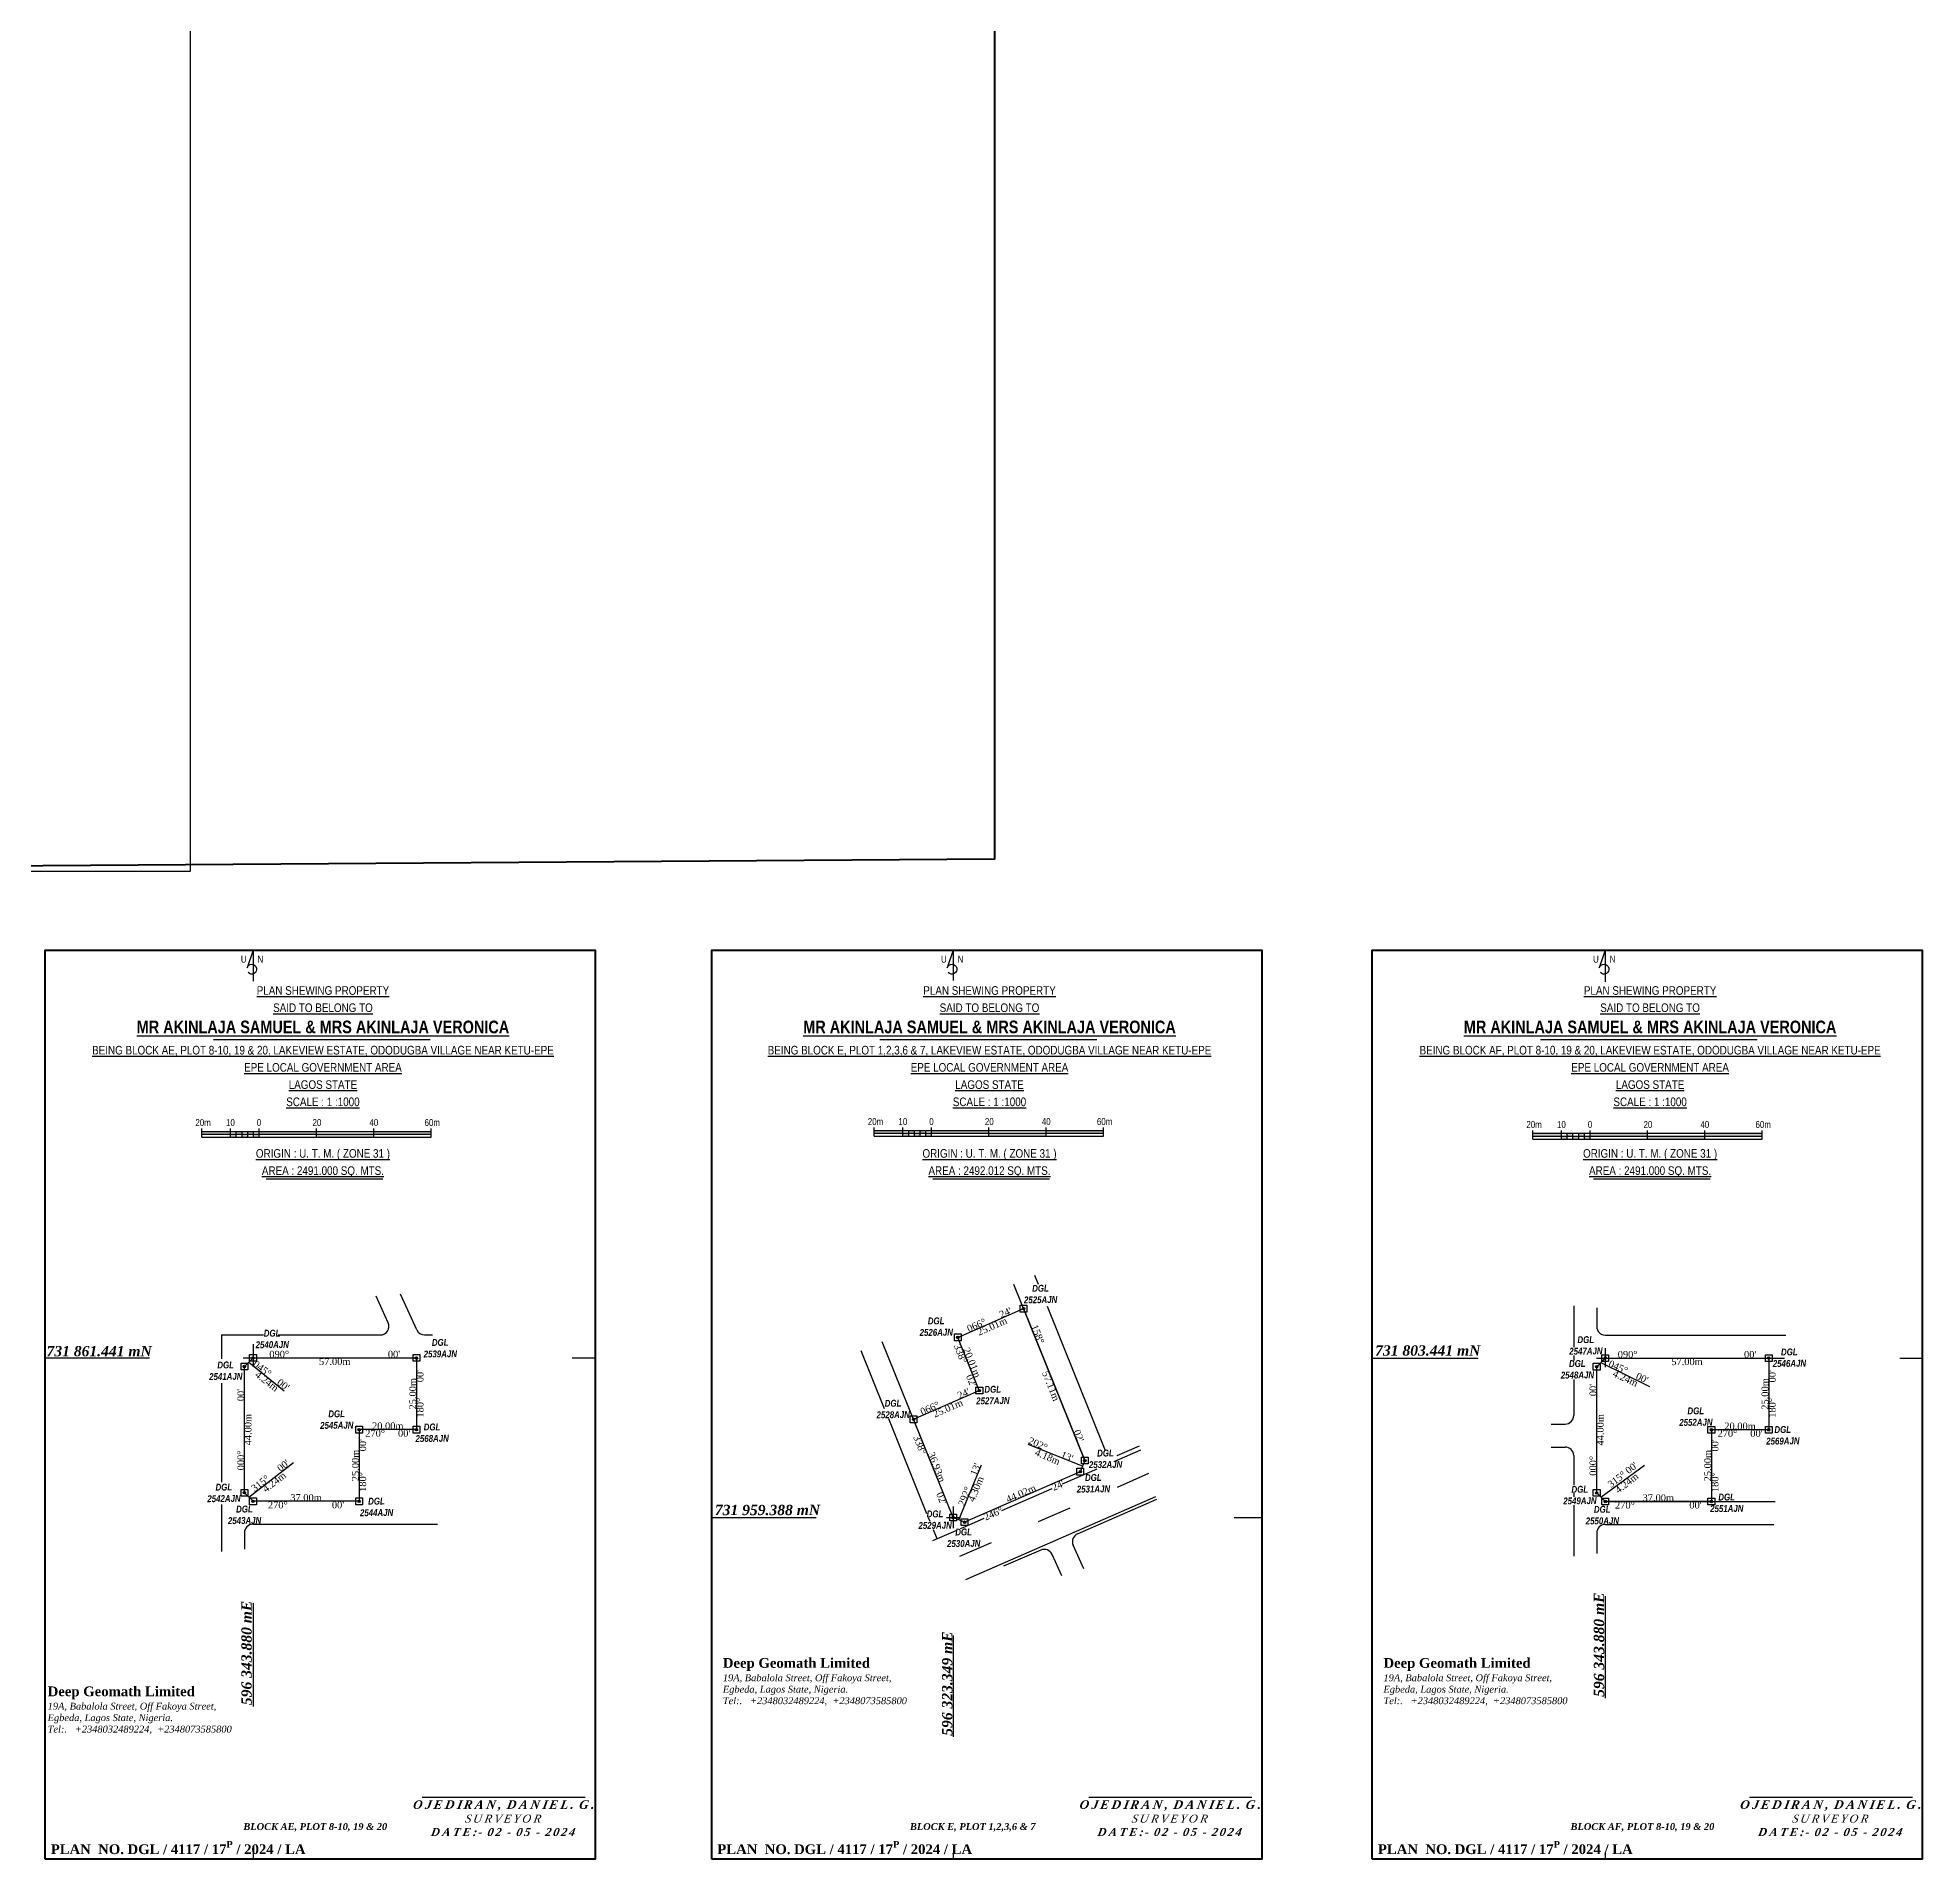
# Model space of a CAD drawing. Header units: metres. Extents: x 527079 to 600981, y 729644 to 782828.
# Drawn here: x 598267 to 598924, y 730972 to 731607 of the extents above; entities that cross this region are included whole.
import ezdxf

# ---------------------------------------------------------------- set-up
doc = ezdxf.new("R2010")
doc.units = ezdxf.units.M
doc.header["$MEASUREMENT"] = 0
doc.linetypes.add('ACAD_ISO03W100', pattern=[30, 12, -18])
doc.layers.add('adjusted', color=7, linetype='Continuous')
doc.layers.add('GRID&TITLE', color=7, linetype='Continuous')
doc.styles.add('style2', font='')
doc.styles.get('style2').set_extended_font_data('Arial Black')

msp = doc.modelspace()

# ---------------------------------------------------------------- hatches: boundary and pattern name
h = msp.add_hatch(color=0)
h.paths.add_polyline_path([(598333.90259, 731226.03685), (598323.90259, 731226.03685), (598323.90259, 731225.03685), (598333.90259, 731225.03685)])
h.paths.add_polyline_path([(598363.90259, 731226.03685), (598343.90259, 731226.03685), (598343.90259, 731225.03685), (598363.90259, 731225.03685)])
h.paths.add_polyline_path([(598403.90259, 731226.03685), (598383.90259, 731226.03685), (598383.90259, 731225.03685), (598403.90259, 731225.03685)])
h = msp.add_hatch(color=0)
h.paths.add_polyline_path([(598341.90259, 731225.03685), (598341.90259, 731224.03685), (598343.90259, 731224.03685), (598343.90259, 731225.03685)])
h.paths.add_polyline_path([(598339.90259, 731226.03685), (598339.90259, 731225.03685), (598341.90259, 731225.03685), (598341.90259, 731226.03685)])
h.paths.add_polyline_path([(598339.90259, 731224.03685), (598339.90259, 731225.03685), (598337.90259, 731225.03685), (598337.90259, 731224.03685)])
h.paths.add_polyline_path([(598335.90259, 731226.03685), (598335.90259, 731225.03685), (598337.90259, 731225.03685), (598337.90259, 731226.03685)])
h.paths.add_polyline_path([(598333.90259, 731225.03685), (598333.90259, 731224.03685), (598335.90259, 731224.03685), (598335.90259, 731225.03685)])
h = msp.add_hatch(color=0)
h.paths.add_polyline_path([(598568.39054, 731226.36046), (598558.39054, 731226.36046), (598558.39054, 731225.36046), (598568.39054, 731225.36046)])
h.paths.add_polyline_path([(598598.39054, 731226.36046), (598578.39054, 731226.36046), (598578.39054, 731225.36046), (598598.39054, 731225.36046)])
h.paths.add_polyline_path([(598638.39054, 731226.36046), (598618.39054, 731226.36046), (598618.39054, 731225.36046), (598638.39054, 731225.36046)])
h = msp.add_hatch(color=0)
h.paths.add_polyline_path([(598576.39054, 731225.36046), (598576.39054, 731224.36046), (598578.39054, 731224.36046), (598578.39054, 731225.36046)])
h.paths.add_polyline_path([(598574.39054, 731226.36046), (598574.39054, 731225.36046), (598576.39054, 731225.36046), (598576.39054, 731226.36046)])
h.paths.add_polyline_path([(598574.39054, 731224.36046), (598574.39054, 731225.36046), (598572.39054, 731225.36046), (598572.39054, 731224.36046)])
h.paths.add_polyline_path([(598570.39054, 731226.36046), (598570.39054, 731225.36046), (598572.39054, 731225.36046), (598572.39054, 731226.36046)])
h.paths.add_polyline_path([(598568.39054, 731225.36046), (598568.39054, 731224.36046), (598570.39054, 731224.36046), (598570.39054, 731225.36046)])
for points in [[(598618.39054, 731225.36046), (598598.39054, 731225.36046), (598598.39054, 731224.36046), (598618.39054, 731224.36046)], [(598383.90259, 731225.03685), (598363.90259, 731225.03685), (598363.90259, 731224.03685), (598383.90259, 731224.03685)], [(598848.06235, 731224.34507), (598828.06235, 731224.34507), (598828.06235, 731223.34507), (598848.06235, 731223.34507)], [(598610.89106, 731164.2186, 1), (598610.03104, 731164.2186, 1)], [(598587.97226, 731154.2066, 1), (598587.11223, 731154.2066, 1)], [(598342.16783, 731147.04137, 1), (598341.30781, 731147.04137, 1)], [(598399.16783, 731147.04137, 1), (598398.30781, 731147.04137, 1)], [(598813.7504, 731146.97752, 1), (598812.89038, 731146.97752, 1)], [(598870.7504, 731146.97752, 1), (598869.89038, 731146.97752, 1)], [(598339.16783, 731144.04137, 1), (598338.30781, 731144.04137, 1)], [(598810.7504, 731143.97752, 1), (598809.89038, 731143.97752, 1)], [(598595.45411, 731135.64995, 1), (598594.59409, 731135.64995, 1)], [(598379.16783, 731122.04137, 1), (598378.30781, 731122.04137, 1)], [(598399.16783, 731122.04137, 1), (598398.30781, 731122.04137, 1)], [(598572.53531, 731125.63795, 1), (598571.67528, 731125.63795, 1)], [(598850.7504, 731121.97752, 1), (598849.89038, 731121.97752, 1)], [(598870.7504, 731121.97752, 1), (598869.89038, 731121.97752, 1)], [(598630.66505, 731107.38157, 1), (598629.80502, 731107.38157, 1)], [(598632.24646, 731111.25252, 1), (598631.38643, 731111.25252, 1)], [(598339.16783, 731100.04137, 1), (598338.30781, 731100.04137, 1)], [(598810.7504, 731099.97752, 1), (598809.89038, 731099.97752, 1)], [(598342.16783, 731097.04137, 1), (598341.30781, 731097.04137, 1)], [(598379.16783, 731097.04137, 1), (598378.30781, 731097.04137, 1)], [(598813.7504, 731096.97752, 1), (598812.89038, 731096.97752, 1)], [(598850.7504, 731096.97752, 1), (598849.89038, 731096.97752, 1)], [(598586.34464, 731091.38776, 1), (598585.48462, 731091.38776, 1)], [(598590.32795, 731089.76045, 1), (598589.46792, 731089.76045, 1)]]:
    msp.add_hatch(color=0).paths.add_polyline_path(points)
h = msp.add_hatch(color=0)
h.paths.add_polyline_path([(598798.06235, 731225.34507), (598788.06235, 731225.34507), (598788.06235, 731224.34507), (598798.06235, 731224.34507)])
h.paths.add_polyline_path([(598828.06235, 731225.34507), (598808.06235, 731225.34507), (598808.06235, 731224.34507), (598828.06235, 731224.34507)])
h.paths.add_polyline_path([(598868.06235, 731225.34507), (598848.06235, 731225.34507), (598848.06235, 731224.34507), (598868.06235, 731224.34507)])
h = msp.add_hatch(color=0)
h.paths.add_polyline_path([(598806.06235, 731224.34507), (598806.06235, 731223.34507), (598808.06235, 731223.34507), (598808.06235, 731224.34507)])
h.paths.add_polyline_path([(598804.06235, 731225.34507), (598804.06235, 731224.34507), (598806.06235, 731224.34507), (598806.06235, 731225.34507)])
h.paths.add_polyline_path([(598804.06235, 731223.34507), (598804.06235, 731224.34507), (598802.06235, 731224.34507), (598802.06235, 731223.34507)])
h.paths.add_polyline_path([(598800.06235, 731225.34507), (598800.06235, 731224.34507), (598802.06235, 731224.34507), (598802.06235, 731225.34507)])
h.paths.add_polyline_path([(598798.06235, 731224.34507), (598798.06235, 731223.34507), (598800.06235, 731223.34507), (598800.06235, 731224.34507)])

# ---------------------------------------------------------------- linework, layer by layer
at = {"color": 0}
for p, q in [((598323.90259, 731224.03685), (598323.90259, 731227.03685)), ((598323.90259, 731224.03685), (598323.90259, 731227.03685)), ((598333.90259, 731224.03685), (598333.90259, 731227.03685)), ((598333.90259, 731224.03685), (598333.90259, 731227.03685)), ((598335.90259, 731224.03685), (598335.90259, 731226.03685)), ((598337.90259, 731224.03685), (598337.90259, 731226.03685)), ((598339.90259, 731224.03685), (598339.90259, 731226.03685)), ((598341.90259, 731224.03685), (598341.90259, 731226.03685)), ((598343.90259, 731224.03685), (598343.90259, 731227.03685)), ((598363.90259, 731224.03685), (598363.90259, 731227.03685)), ((598383.90259, 731224.03685), (598383.90259, 731227.03685)), ((598403.90259, 731224.03685), (598403.90259, 731227.03685)), ((598558.39054, 731224.36046), (598558.39054, 731227.36046)), ((598558.39054, 731224.36046), (598558.39054, 731227.36046)), ((598568.39054, 731224.36046), (598568.39054, 731227.36046)), ((598568.39054, 731224.36046), (598568.39054, 731227.36046)), ((598570.39054, 731224.36046), (598570.39054, 731226.36046)), ((598572.39054, 731224.36046), (598572.39054, 731226.36046)), ((598574.39054, 731224.36046), (598574.39054, 731226.36046)), ((598576.39054, 731224.36046), (598576.39054, 731226.36046)), ((598578.39054, 731224.36046), (598578.39054, 731227.36046)), ((598598.39054, 731224.36046), (598598.39054, 731227.36046)), ((598598.39054, 731225.36046), (598618.39054, 731225.36046)), ((598618.39054, 731224.36046), (598618.39054, 731227.36046)), ((598638.39054, 731224.36046), (598638.39054, 731227.36046)), ((598788.06235, 731223.34507), (598788.06235, 731226.34507)), ((598788.06235, 731223.34507), (598788.06235, 731226.34507)), ((598798.06235, 731223.34507), (598798.06235, 731226.34507)), ((598798.06235, 731223.34507), (598798.06235, 731226.34507)), ((598800.06235, 731223.34507), (598800.06235, 731225.34507)), ((598802.06235, 731223.34507), (598802.06235, 731225.34507)), ((598804.06235, 731223.34507), (598804.06235, 731225.34507)), ((598806.06235, 731223.34507), (598806.06235, 731225.34507)), ((598808.06235, 731223.34507), (598808.06235, 731226.34507)), ((598828.06235, 731223.34507), (598828.06235, 731226.34507)), ((598848.06235, 731223.34507), (598848.06235, 731226.34507)), ((598868.06235, 731223.34507), (598868.06235, 731226.34507)), ((598363.90259, 731225.03685), (598383.90259, 731225.03685)), ((598828.06235, 731224.34507), (598848.06235, 731224.34507)), ((598631.81645, 731111.25252), (598607.08429, 731172.59372)), ((598615.69406, 731172.63341), (598614.42643, 731175.77739)), ((598388.8973, 731159.28522), (598384.66155, 731168.58185)), ((598398.822, 731156.79752), (598393.16372, 731169.21629)), ((598639.08626, 731114.6156), (598618.78823, 731164.95919)), ((598802.32039, 731165.15735), (598802.32039, 731150.74349)), ((598810.32039, 731164.49205), (598810.32039, 731157.97752)), ((598330.73782, 731155.04137), (598330.73782, 731146.66504)), ((598330.73782, 731155.04137), (598345.40897, 731155.04137)), ((598350.50348, 731155.04137), (598386.16731, 731155.04137)), ((598401.55199, 731155.04137), (598404.31894, 731155.04137)), ((598813.32039, 731154.97752), (598876.34081, 731154.97752)), ((598561.99733, 731129.31411), (598553.85371, 731149.51207)), ((598585.91463, 731091.38776), (598561.19586, 731152.69575)), ((598802.32039, 731147.91221), (598802.32039, 731146.15949)), ((598813.32039, 731146.97752), (598875.82564, 731146.97752)), ((598330.73782, 731138.27481), (598330.73782, 731103.73035)), ((598802.32039, 731139.55853), (598802.32039, 731126.97752)), ((598576.75788, 731092.70471), (598563.43419, 731125.75038)), ((598794.41069, 731123.97752), (598799.32039, 731123.97752)), ((598642.10594, 731110.97664), (598651.38628, 731115.03073)), ((598643.06957, 731112.98829), (598650.93893, 731116.426)), ((598794.39436, 731115.97752), (598799.32039, 731115.97752)), ((598624.0718, 731103.09849), (598636.16332, 731108.38063)), ((598802.32039, 731112.97752), (598802.32039, 731102.61878)), ((598602.9002, 731093.84975), (598620.44428, 731101.51382)), ((598330.73782, 731095.92046), (598330.73782, 731079.5243)), ((598590.36825, 731069.8239), (598656.60341, 731098.7585)), ((598629.27505, 731085.72894), (598656.9103, 731097.80131)), ((598802.32039, 731099.86194), (598802.32039, 731098.60225)), ((598802.32039, 731095.70617), (598802.32039, 731077.90135)), ((598813.32039, 731096.97752), (598872.60579, 731096.97752)), ((598341.73782, 731089.04137), (598406.07465, 731089.04137)), ((598577.8591, 731089.97343), (598577.31381, 731091.32587)), ((598588.44893, 731087.53677), (598590.74535, 731088.53995)), ((598591.21752, 731088.74622), (598596.72261, 731091.1511)), ((598813.32039, 731088.97752), (598872.09061, 731088.97752)), ((598338.73782, 731086.04137), (598338.73782, 731080.32358)), ((598578.82232, 731083.33142), (598587.01176, 731086.90895)), ((598580.2803, 731083.96833), (598579.0358, 731087.05496)), ((598631.50747, 731073.48031), (598627.74601, 731081.73597)), ((598810.32039, 731085.97752), (598810.32039, 731078.83111)), ((598616.50734, 731080.03811), (598603.44591, 731074.44557)), ((598623.81982, 731071.05816), (598620.41816, 731078.52412)), ((598400.7527, 730993.86), (598457.59064, 730993.86)), ((598633.20254, 730993.86), (598690.04048, 730993.86)), ((598863.57447, 730993.86), (598920.41242, 730993.86))]:
    msp.add_line(p, q, dxfattribs=at)
at = {"color": 0, "linetype": 'ACAD_ISO03W100'}
msp.add_line((598654.05455, 731106.70838), (598586.72128, 731077.17489), dxfattribs=at)
at = {"lineweight": 70}
msp.add_lwpolyline([(597388.95501, 732242.45251), (598600.37502, 732242.45251), (598600.37502, 731320.90857), (597388.95501, 731312.40524)], close=True, dxfattribs=at)
msp.add_lwpolyline([(597420.42537, 732230.99953), (598319.81918, 732230.99953), (598319.81918, 731316.65691), (597420.42537, 731316.65691)], close=True)
at = {"color": 0}
for points in [[(598341.73782, 731289.22633), (598339.64788, 731283.05462, -3.816456624), (598340.03633, 731281.41387)], [(598585.91463, 731289.22633), (598583.82469, 731283.05462, -3.816456624), (598584.21314, 731281.41387)], [(598813.32039, 731289.22633), (598811.23045, 731283.05462, -3.816456624), (598811.6189, 731281.41387)]]:
    msp.add_lwpolyline(points, format="xyb", dxfattribs=at)
for points in [[(598341.73782, 731289.22633), (598341.73782, 731278.34473)], [(598585.91463, 731289.22633), (598585.91463, 731278.60169)], [(598813.32039, 731289.22633), (598813.32039, 731278.21004)], [(598327.92134, 731258.10393), (598403.51211, 731258.10393)], [(598560.37118, 731258.10393), (598635.96196, 731258.10393)], [(598790.74311, 731258.10393), (598866.33389, 731258.10393)], [(598323.90259, 731226.03685), (598403.90259, 731226.03685)], [(598558.39054, 731226.36046), (598638.39054, 731226.36046)], [(598558.39054, 731225.36046), (598598.39054, 731225.36046)], [(598618.39054, 731225.36046), (598638.39054, 731225.36046)], [(598788.06235, 731225.34507), (598868.06235, 731225.34507)], [(598323.90259, 731225.03685), (598363.90259, 731225.03685)], [(598323.90259, 731224.03685), (598403.90259, 731224.03685)], [(598383.90259, 731225.03685), (598403.90259, 731225.03685)], [(598558.39054, 731224.36046), (598638.39054, 731224.36046)], [(598788.06235, 731224.34507), (598828.06235, 731224.34507)], [(598788.06235, 731223.34507), (598868.06235, 731223.34507)], [(598848.06235, 731224.34507), (598868.06235, 731224.34507)], [(598346.35234, 731209.46064), (598387.02729, 731209.46064)], [(598578.80219, 731209.46064), (598619.47713, 731209.46064)], [(598809.17412, 731209.46064), (598849.84906, 731209.46064)], [(598609.28335, 731165.3963), (598611.63874, 731165.3963), (598611.63874, 731163.04091), (598609.28335, 731163.04091), (598609.28335, 731165.3963)], [(598586.36455, 731155.3843), (598588.71994, 731155.3843), (598588.71994, 731153.02891), (598586.36455, 731153.02891), (598586.36455, 731155.3843)], [(598269.26229, 731147.04137), (598305.59299, 731147.04137)], [(598338.26463, 731147.04137), (598345.61704, 731147.04137)], [(598340.56013, 731148.21907), (598342.91552, 731148.21907), (598342.91552, 731145.86368), (598340.56013, 731145.86368), (598340.56013, 731148.21907)], [(598341.73782, 731151.78934), (598341.73782, 731143.90007)], [(598397.56013, 731148.21907), (598399.91552, 731148.21907), (598399.91552, 731145.86368), (598397.56013, 731145.86368), (598397.56013, 731148.21907)], [(598453.04077, 731147.04137), (598461.05829, 731147.04137)], [(598732.08406, 731146.97752), (598768.98251, 731146.97752)], [(598810.2477, 731146.97752), (598817.89214, 731146.97752)], [(598812.14269, 731148.15521), (598814.49808, 731148.15521), (598814.49808, 731145.79982), (598812.14269, 731145.79982), (598812.14269, 731148.15521)], [(598813.32039, 731150.39032), (598813.32039, 731143.78601)], [(598869.14269, 731148.15521), (598871.49808, 731148.15521), (598871.49808, 731145.79982), (598869.14269, 731145.79982), (598869.14269, 731148.15521)], [(598916.09692, 731146.97752), (598923.88006, 731146.97752)], [(598337.56013, 731145.21907), (598339.91552, 731145.21907), (598339.91552, 731142.86368), (598337.56013, 731142.86368), (598337.56013, 731145.21907)], [(598340.23782, 731145.54137), (598352.63799, 731135.61534)], [(598809.14269, 731145.15521), (598811.49808, 731145.15521), (598811.49808, 731142.79982), (598809.14269, 731142.79982), (598809.14269, 731145.15521)], [(598811.82039, 731145.47752), (598828.70622, 731137.12923)], [(598593.8464, 731136.82764), (598596.2018, 731136.82764), (598596.2018, 731134.47225), (598593.8464, 731134.47225), (598593.8464, 731136.82764)], [(598570.9276, 731126.81564), (598573.28299, 731126.81564), (598573.28299, 731124.46025), (598570.9276, 731124.46025), (598570.9276, 731126.81564)], [(598377.56013, 731123.21907), (598379.91552, 731123.21907), (598379.91552, 731120.86368), (598377.56013, 731120.86368), (598377.56013, 731123.21907)], [(598397.56013, 731123.21907), (598399.91552, 731123.21907), (598399.91552, 731120.86368), (598397.56013, 731120.86368), (598397.56013, 731123.21907)], [(598849.14269, 731123.15521), (598851.49808, 731123.15521), (598851.49808, 731120.79982), (598849.14269, 731120.79982), (598849.14269, 731123.15521)], [(598869.14269, 731123.15521), (598871.49808, 731123.15521), (598871.49808, 731120.79982), (598869.14269, 731120.79982), (598869.14269, 731123.15521)], [(598631.02574, 731109.31705), (598612.04452, 731116.79788)], [(598340.23782, 731098.54137), (598355.8058, 731110.56965)], [(598587.90628, 731090.57411), (598595.81838, 731109.80563)], [(598629.05734, 731108.55927), (598631.41273, 731108.55927), (598631.41273, 731106.20387), (598629.05734, 731106.20387), (598629.05734, 731108.55927)], [(598630.63875, 731112.43022), (598632.99414, 731112.43022), (598632.99414, 731110.07483), (598630.63875, 731110.07483), (598630.63875, 731112.43022)], [(598811.82039, 731098.47752), (598827.05387, 731109.67699)], [(598337.56013, 731101.21907), (598339.91552, 731101.21907), (598339.91552, 731098.86368), (598337.56013, 731098.86368), (598337.56013, 731101.21907)], [(598809.14269, 731101.15521), (598811.49808, 731101.15521), (598811.49808, 731098.79982), (598809.14269, 731098.79982), (598809.14269, 731101.15521)], [(598340.56013, 731098.21907), (598342.91552, 731098.21907), (598342.91552, 731095.86368), (598340.56013, 731095.86368), (598340.56013, 731098.21907)], [(598377.56013, 731098.21907), (598379.91552, 731098.21907), (598379.91552, 731095.86368), (598377.56013, 731095.86368), (598377.56013, 731098.21907)], [(598585.91463, 731095.22154), (598585.91463, 731087.66505)], [(598812.14269, 731098.15521), (598814.49808, 731098.15521), (598814.49808, 731095.79982), (598812.14269, 731095.79982), (598812.14269, 731098.15521)], [(598849.14269, 731098.15521), (598851.49808, 731098.15521), (598851.49808, 731095.79982), (598849.14269, 731095.79982), (598849.14269, 731098.15521)], [(598501.71213, 731091.38776), (598538.1377, 731091.38776)], [(598583.62132, 731091.38776), (598588.42152, 731091.38776)], [(598584.73693, 731092.56546), (598587.09232, 731092.56546), (598587.09232, 731090.21007), (598584.73693, 731090.21007), (598584.73693, 731092.56546)], [(598588.72024, 731090.93815), (598591.07563, 731090.93815), (598591.07563, 731088.58275), (598588.72024, 731088.58275), (598588.72024, 731090.93815)], [(598683.8851, 731091.38776), (598693.50813, 731091.38776)], [(598341.73782, 731061.55009), (598341.73782, 731025.51191)], [(598813.32039, 731063.95209), (598813.32039, 731028.42797)], [(598585.91463, 731050.24844), (598585.91463, 731014.90296)], [(598341.73782, 730975.12274), (598341.73782, 730972.23233)], [(598585.91463, 730974.30818), (598585.91463, 730972.23233)], [(598813.32039, 730974.61899), (598813.32039, 730972.23233)]]:
    msp.add_lwpolyline(points, dxfattribs=at)
for points in [[(598587.54224, 731154.2066), (598610.46105, 731164.2186), (598631.81645, 731111.25252), (598630.23503, 731107.38157), (598589.89794, 731089.76045), (598585.91463, 731091.38776), (598572.10529, 731125.63795), (598595.0241, 731135.64995)], [(598341.73782, 731147.04137), (598398.73782, 731147.04137), (598398.73782, 731122.04137), (598378.73782, 731122.04137), (598378.73782, 731097.04137), (598341.73782, 731097.04137), (598338.73782, 731100.04137), (598338.73782, 731144.04137)], [(598813.32039, 731146.97752), (598870.32039, 731146.97752), (598870.32039, 731121.97752), (598850.32039, 731121.97752), (598850.32039, 731096.97752), (598813.32039, 731096.97752), (598810.32039, 731099.97752), (598810.32039, 731143.97752)]]:
    msp.add_lwpolyline(points, close=True, dxfattribs=at)
for centre in [(598610.46105, 731164.2186), (598587.54224, 731154.2066), (598341.73782, 731147.04137), (598398.73782, 731147.04137), (598813.32039, 731146.97752), (598870.32039, 731146.97752), (598338.73782, 731144.04137), (598810.32039, 731143.97752), (598595.0241, 731135.64995), (598378.73782, 731122.04137), (598398.73782, 731122.04137), (598572.10529, 731125.63795), (598850.32039, 731121.97752), (598870.32039, 731121.97752), (598630.23503, 731107.38157), (598631.81645, 731111.25252), (598338.73782, 731100.04137), (598810.32039, 731099.97752), (598341.73782, 731097.04137), (598378.73782, 731097.04137), (598813.32039, 731096.97752), (598850.32039, 731096.97752), (598585.91463, 731091.38776), (598589.89794, 731089.76045)]:
    msp.add_circle(centre, 0.43001, dxfattribs=at)
for centre, start, end in [((598386.16731, 731158.04137), 270, 24.49510587), ((598401.55199, 731158.04137), 204.49510587, 270), ((598813.32039, 731157.97752), 180, 270), ((598799.32039, 731126.97752), 270, 0), ((598799.32039, 731112.97752), 0, 90), ((598341.73782, 731086.04137), 90, 180), ((598813.32039, 731085.97752), 90, 180), ((598630.476, 731082.97981), 113.597943, 204.49510587), ((598617.68817, 731077.28027), 24.49510587, 113.17921644)]:
    msp.add_arc(centre, 3, start, end, dxfattribs=at)
at = {"layer": 'adjusted', "color": 0, "lineweight": 100}
for points in [[(598269.26229, 730972.23233), (598269.26229, 731289.22633), (598461.05829, 731289.22633), (598461.05829, 730972.23233)], [(598501.71213, 730972.23233), (598501.71213, 731289.22633), (598693.50813, 731289.22633), (598693.50813, 730972.23233)], [(598732.08406, 730972.23233), (598732.08406, 731289.22633), (598923.88006, 731289.22633), (598923.88006, 730972.23233)]]:
    msp.add_lwpolyline(points, close=True, dxfattribs=at)

# ---------------------------------------------------------------- texts
at = {"color": 0}
for s, insert, char_height, width, attachment_point in [('{\\fArial Narrow|b0|i0|c0|p34;U     N}', (598341.38754, 731287.26063), 2.4, 53.8502379, 2), ('{\\fArial Narrow|b0|i0|c0|p34;U     N}', (598585.56435, 731287.26063), 2.4, 53.8502379, 2), ('{\\fArial Narrow|b0|i0|c0|p34;U     N}', (598812.97011, 731287.26063), 2.4, 53.8502379, 2), ('{\\fArial Narrow|b0|i0|c0|p34;20m}', (598324.32703, 731230.31872), 2.4, 53.8502379, 2), ('{\\fArial Narrow|b0|i0|c0|p34;10}', (598333.87941, 731230.31872), 2.4, 53.8502379, 2), ('{\\fArial Narrow|b0|i0|c0|p34;0}', (598343.84425, 731230.31872), 2.4, 53.8502379, 2), ('{\\fArial Narrow|b0|i0|c0|p34;20}', (598364.02967, 731230.31872), 2.4, 53.8502379, 2), ('{\\fArial Narrow|b0|i0|c0|p34;40}', (598383.86379, 731230.31872), 2.4, 53.8502379, 2), ('{\\fArial Narrow|b0|i0|c0|p34;60m}', (598404.23571, 731230.31872), 2.4, 53.8502379, 2), ('{\\fArial Narrow|b0|i0|c0|p34;20m}', (598558.81498, 731230.64233), 2.4, 53.8502379, 2), ('{\\fArial Narrow|b0|i0|c0|p34;10}', (598568.36736, 731230.64233), 2.4, 53.8502379, 2), ('{\\fArial Narrow|b0|i0|c0|p34;0}', (598578.33219, 731230.64233), 2.4, 53.8502379, 2), ('{\\fArial Narrow|b0|i0|c0|p34;20}', (598598.51761, 731230.64233), 2.4, 53.8502379, 2), ('{\\fArial Narrow|b0|i0|c0|p34;40}', (598618.35173, 731230.64233), 2.4, 53.8502379, 2), ('{\\fArial Narrow|b0|i0|c0|p34;60m}', (598638.72366, 731230.64233), 2.4, 53.8502379, 2), ('{\\fArial Narrow|b0|i0|c0|p34;20m}', (598788.4868, 731229.62694), 2.4, 53.8502379, 2), ('{\\fArial Narrow|b0|i0|c0|p34;10}', (598798.03917, 731229.62694), 2.4, 53.8502379, 2), ('{\\fArial Narrow|b0|i0|c0|p34;0}', (598808.00401, 731229.62694), 2.4, 53.8502379, 2), ('{\\fArial Narrow|b0|i0|c0|p34;20}', (598828.18943, 731229.62694), 2.4, 53.8502379, 2), ('{\\fArial Narrow|b0|i0|c0|p34;40}', (598848.02355, 731229.62694), 2.4, 53.8502379, 2), ('{\\fArial Narrow|b0|i0|c0|p34;60m}', (598868.39547, 731229.62694), 2.4, 53.8502379, 2), ('{\\fTimes New Roman|b1|i1|c0|p18;731 861.441 mN}', (598269.73096, 731151.19935), 3.6, 91.9257543, 1), ('{\\fTimes New Roman|b1|i1|c0|p18;731 803.441 mN}', (598733.06717, 731151.43638), 3.6, 91.9257543, 1), ('{\\fTimes New Roman|b1|i1|c0|p18;731 959.388 mN}', (598502.79536, 731095.8245), 3.6, 91.9257543, 1), ('\\pi0.2701;{\\fTimes New Roman|b1|i1|c0|p18;\\H0.8824x;\\Q10.5;\\T1.3;OJEDIRAN, DANIEL. G.\\H1.1x;\\P\\fTimes New Roman|b0|i1|c0|p18;\\H0.8485x;SURVEYOR\\fTimes New Roman|b1|i1|c0|p18;\\P\\pi0;DATE:- 02 - 05 - 2024}', (598429.04827, 730992.80859), 3.4, 62.8671022, 2), ('\\pi0.2701;{\\fTimes New Roman|b1|i1|c0|p18;\\H0.8824x;\\Q10.5;\\T1.3;OJEDIRAN, DANIEL. G.\\H1.1x;\\P\\fTimes New Roman|b0|i1|c0|p18;\\H0.8485x;SURVEYOR\\fTimes New Roman|b1|i1|c0|p18;\\P\\pi0;DATE:- 02 - 05 - 2024}', (598661.49811, 730992.80859), 3.4, 62.8671022, 2), ('\\pi0.2701;{\\fTimes New Roman|b1|i1|c0|p18;\\H0.8824x;\\Q10.5;\\T1.3;OJEDIRAN, DANIEL. G.\\H1.1x;\\P\\fTimes New Roman|b0|i1|c0|p18;\\H0.8485x;SURVEYOR\\fTimes New Roman|b1|i1|c0|p18;\\P\\pi0;DATE:- 02 - 05 - 2024}', (598891.87004, 730992.80859), 3.4, 62.8671022, 2), ('{\\fTimes New Roman|b1|i1|c0|p18;BLOCK AE, PLOT 8-10, 19 & 20}', (598338.38293, 730984.8478), 2.4, 91.9257543, 1), ('{\\fTimes New Roman|b1|i1|c0|p18;BLOCK E, PLOT 1,2,3,6 & 7}', (598570.83277, 730984.8478), 2.4, 91.9257543, 1), ('{\\fTimes New Roman|b1|i1|c0|p18;BLOCK AF, PLOT 8-10, 19 & 20}', (598801.2047, 730984.8478), 2.4, 91.9257543, 1), ('\\A1;{\\fTimes New Roman|b1|i0|c0|p18;\\H1.03x;PLAN  NO.\\H0.9706x; \\H1.03x;DGL / 4117 / 17\\H0.7x;\\SP^ ;\\H1.429x; / 2024 / LA}', (598271.20402, 730978.60917), 3.3, 196.2580772, 1), ('\\A1;{\\fTimes New Roman|b1|i0|c0|p18;\\H1.03x;PLAN  NO.\\H0.9706x; \\H1.03x;DGL / 4117 / 17\\H0.7x;\\SP^ ;\\H1.429x; / 2024 / LA}', (598503.65386, 730978.60917), 3.3, 196.2580772, 1), ('\\A1;{\\fTimes New Roman|b1|i0|c0|p18;\\H1.03x;PLAN  NO.\\H0.9706x; \\H1.03x;DGL / 4117 / 17\\H0.7x;\\SP^ ;\\H1.429x; / 2024 / LA}', (598734.0258, 730978.60917), 3.3, 196.2580772, 1)]:
    msp.add_mtext(s, dxfattribs=dict(at, insert=insert, char_height=char_height, width=width, attachment_point=attachment_point))
at = {"color": 0, "char_height": 3, "width": 226.0015138, "attachment_point": 2, "line_spacing_factor": 1.2}
for s, insert in [('{\\fArial Narrow|b0|i0|c0|p34;\\LPLAN SHEWING PROPERTY\\PSAID TO BELONG TO\\P\\fArial Narrow|b1|i0|c0|p34;\\H1.467x;MR AKINLAJA SAMUEL & MRS AKINLAJA VERONICA \\P\\fArial Narrow|b0|i0|c0|p34;\\H0.6817x;BEING BLOCK AE, PLOT 8-10, 19 & 20, \\H1x;LAKEVIEW ESTATE, ODODUGBA VILLAGE NEAR KETU-EPE\\H1x;\\PEPE \\H0.9995x;LOCAL GOVERNMENT AREA\\PLAGOS STATE\\PSCALE : 1 :1000\\P\\P\\PORIGIN : U. T. M. ( ZONE 31 )\\PAREA : 2491.000 SQ. MTS.}', (598366.13042, 731276.6434)), ('{\\fArial Narrow|b0|i0|c0|p34;\\LPLAN SHEWING PROPERTY\\PSAID TO BELONG TO\\P\\fArial Narrow|b1|i0|c0|p34;\\H1.467x;MR AKINLAJA SAMUEL & MRS AKINLAJA VERONICA\\P\\fArial Narrow|b0|i0|c0|p34;\\H0.6817x;BEING BLOCK E, PLOT 1,2,3,6 & 7, \\H1x;LAKEVIEW ESTATE, ODODUGBA VILLAGE NEAR KETU-EPE\\H1x;\\PEPE \\H0.9995x;LOCAL GOVERNMENT AREA\\PLAGOS STATE\\PSCALE : 1 :1000\\P\\P\\PORIGIN : U. T. M. ( ZONE 31 )\\PAREA : 2492.012 SQ. MTS.}', (598598.58026, 731276.6434)), ('{\\fArial Narrow|b0|i0|c0|p34;\\LPLAN SHEWING PROPERTY\\PSAID TO BELONG TO\\P\\fArial Narrow|b1|i0|c0|p34;\\H1.467x;MR AKINLAJA SAMUEL & MRS AKINLAJA VERONICA \\P\\fArial Narrow|b0|i0|c0|p34;\\H0.6817x;BEING BLOCK AF, PLOT 8-10, 19 & 20, \\H1x;LAKEVIEW ESTATE, ODODUGBA VILLAGE NEAR KETU-EPE\\H1x;\\PEPE \\H0.9995x;LOCAL GOVERNMENT AREA\\PLAGOS STATE\\PSCALE : 1 :1000\\P\\P\\PORIGIN : U. T. M. ( ZONE 31 )\\PAREA : 2491.000 SQ. MTS.}', (598828.9522, 731276.6434))]:
    msp.add_mtext(s, dxfattribs=dict(at, insert=insert))
at = {"color": 0}
for s, insert, char_height, width, attachment_point, rotation in [('\\pxt115;{\\fArial Narrow|b1|i1|c0|p34;DGL\\P2525AJN}', (598616.34042, 731172.53344), 2.4, 278.2584131, 2, 0.6991952), ('\\pxt115;{\\fArial Narrow|b1|i1|c0|p34;DGL\\P2526AJN}', (598579.94903, 731161.16352), 2.4, 278.2584131, 2, 0.6991952), ('\\pxt115;{\\fArial Narrow|b1|i1|c0|p34;DGL\\P2540AJN}', (598348.38198, 731156.87745), 2.4, 278.2584131, 2, 0.6991952), ('\\pxt115;{\\fArial Narrow|b1|i1|c0|p34;DGL\\P2539AJN}', (598406.99823, 731153.65242), 2.4, 278.2584131, 2, 0.6991952), ('\\pxt115;{\\fArial Narrow|b1|i1|c0|p34;DGL\\P2547AJN}', (598806.49944, 731154.62684), 2.4, 278.2584131, 2, 0.6991952), ('\\pxt115;{\\fArial Narrow|b1|i1|c0|p34;DGL\\P2548AJN}', (598803.54815, 731146.28549), 2.4, 278.2584131, 2, 0.6991952), ('\\pxt115;{\\fArial Narrow|b1|i1|c0|p34;DGL\\P2546AJN}', (598877.47785, 731150.33386), 2.4, 278.2584131, 2, 0.6991952), ('\\pxt115;{\\fArial Narrow|b1|i1|c0|p34;DGL\\P2541AJN}', (598332.18267, 731145.78459), 2.4, 278.2584131, 2, 0.6991952), ('\\pxt115;{\\fArial Narrow|b1|i1|c0|p34;DGL\\P2527AJN}', (598599.68162, 731137.31585), 2.4, 278.2584131, 2, 0.6991952), ('\\pxt115;{\\fArial Narrow|b1|i1|c0|p34;DGL\\P2545AJN}', (598370.88951, 731128.76431), 2.4, 278.2584131, 2, 0.6991952), ('\\pxt115;{\\fArial Narrow|b1|i1|c0|p34;DGL\\P2528AJN}', (598564.92685, 731132.44531), 2.4, 278.2584131, 2, 0.6991952), ('\\pxt115;{\\fArial Narrow|b1|i1|c0|p34;DGL\\P2552AJN}', (598844.85925, 731129.79487), 2.4, 278.2584131, 2, 0.6991952), ('\\pxt115;{\\fArial Narrow|b1|i1|c0|p34;DGL\\P2568AJN}', (598404.14754, 731124.17371), 2.4, 278.2584131, 2, 0.6991952), ('\\pxt115;{\\fArial Narrow|b1|i1|c0|p34;DGL\\P2569AJN}', (598875.18601, 731123.27969), 2.4, 278.2584131, 2, 0.6991952), ('\\pxt115;{\\fArial Narrow|b1|i1|c0|p34;DGL\\P2532AJN}', (598638.99648, 731115.07852), 2.4, 278.2584131, 2, 0.6991952), ('\\pxt115;{\\fArial Narrow|b1|i1|c0|p34;DGL\\P2542AJN}', (598331.55162, 731103.20801), 2.4, 278.2584131, 2, 0.6991952), ('\\pxt115;{\\fArial Narrow|b1|i1|c0|p34;DGL\\P2531AJN}', (598634.76687, 731106.54098), 2.4, 278.2584131, 2, 0.6991952), ('\\pxt115;{\\fArial Narrow|b1|i1|c0|p34;DGL\\P2549AJN}', (598804.41427, 731102.4343), 2.4, 278.2584131, 2, 0.6991952), ('\\pxt115;{\\fArial Narrow|b1|i1|c0|p34;DGL\\P2543AJN}', (598338.73193, 731095.55406), 2.4, 278.2584131, 2, 0.6991952), ('\\pxt115;{\\fArial Narrow|b1|i1|c0|p34;DGL\\P2544AJN}', (598384.77437, 731098.31104), 2.4, 278.2584131, 2, 0.6991952), ('\\pxt115;{\\fArial Narrow|b1|i1|c0|p34;DGL\\P2529AJN}', (598579.55156, 731093.8709), 2.4, 278.2584131, 2, 0.6991952), ('\\pxt115;{\\fArial Narrow|b1|i1|c0|p34;DGL\\P2550AJN}', (598812.24317, 731095.46113), 2.4, 278.2584131, 2, 0.6991952), ('\\pxt115;{\\fArial Narrow|b1|i1|c0|p34;DGL\\P2551AJN}', (598855.63071, 731099.73443), 2.4, 278.2584131, 2, 0.6991952), ('\\pxt115;{\\fArial Narrow|b1|i1|c0|p34;DGL\\P2530AJN}', (598589.52453, 731087.55668), 2.4, 278.2584131, 2, 0.6991952), ('{\\fTimes New Roman|b1|i1|c0|p18;596 343.880 mE}', (598337.68079, 731025.98611), 3.6, 93.3524288, 1, 90), ('{\\fTimes New Roman|b1|i1|c0|p18;596 343.880 mE}', (598809.32533, 731028.85947), 3.6, 93.3524288, 1, 90), ('{\\fTimes New Roman|b1|i1|c0|p18;596 323.349 mE}', (598582.02828, 731015.28419), 3.6, 93.3524288, 1, 90)]:
    msp.add_mtext(s, dxfattribs=dict(at, insert=insert, char_height=char_height, width=width, attachment_point=attachment_point, rotation=rotation))
at = {"color": 0, "linetype": 'Continuous', "lineweight": -3, "char_height": 2.4}
for s, insert, attachment_point, rotation in [("{\\fTimes New Roman|b0|i0|c0|p18;066°      24'}", (598598.98163, 731159.25842), 8, 23.597943), ('{\\fTimes New Roman|b0|i0|c0|p18;25.01m}', (598599.02166, 731159.16678), 2, 23.597943), ("{\\fTimes New Roman|b0|i0|c0|p18;158°                                    02'}", (598621.18512, 731137.75426), 8, 291.95880167), ("{\\fTimes New Roman|b0|i0|c0|p18;338°     02'}", (598591.2368, 731144.90958), 2, 291.95880167), ('{\\fTimes New Roman|b0|i0|c0|p18;20.01m}', (598591.32954, 731144.94697), 8, 291.95880167), ("{\\fTimes New Roman|b0|i0|c0|p18;045°    00'}", (598347.38127, 731139.92479), 8, 322.56873438), ('{\\fTimes New Roman|b0|i0|c0|p18;4.24m}', (598347.32049, 731139.84538), 2, 322.56873438), ('{\\fTimes New Roman|b0|i0|c0|p18;25.00m}', (598398.68782, 731134.54137), 8, 90), ("{\\fTimes New Roman|b0|i0|c0|p18;180°      00'}", (598398.78782, 731134.54137), 2, 90), ('{\\fTimes New Roman|b0|i0|c0|p18;57.11m}', (598621.09237, 731137.71686), 2, 291.95880167), ("{\\fTimes New Roman|b0|i0|c0|p18;045°    00'}", (598820.9054, 731141.10309), 8, 335.46522003), ('{\\fTimes New Roman|b0|i0|c0|p18;4.24m}', (598820.86388, 731141.01212), 2, 335.46522003), ('{\\fTimes New Roman|b0|i0|c0|p18;25.00m}', (598870.27039, 731134.47752), 8, 90), ("{\\fTimes New Roman|b0|i0|c0|p18;180°      00'}", (598870.37039, 731134.47752), 2, 90), ("{\\fTimes New Roman|b0|i0|c0|p18;000°                   00'}", (598338.68782, 731122.04137), 8, 90), ("{\\fTimes New Roman|b0|i0|c0|p18;066°        24'}", (598583.54468, 731130.68977), 8, 23.597943), ("{\\fTimes New Roman|b0|i0|c0|p18;000°                       00'}", (598810.27039, 731121.97752), 8, 90), ('{\\fTimes New Roman|b0|i0|c0|p18;44.00m}', (598338.78782, 731122.04137), 2, 90), ('{\\fTimes New Roman|b0|i0|c0|p18;25.01m}', (598583.58471, 731130.59813), 2, 23.597943), ('{\\fTimes New Roman|b0|i0|c0|p18;44.00m}', (598810.37039, 731121.97752), 2, 90), ("{\\fTimes New Roman|b0|i0|c0|p18;338°                02'}", (598578.96359, 731108.49416), 2, 291.95880167), ('{\\fTimes New Roman|b0|i0|c0|p18;25.00m}', (598378.68782, 731109.54137), 8, 90), ("{\\fTimes New Roman|b0|i0|c0|p18;180°        00'}", (598378.78782, 731109.54137), 2, 90), ('{\\fTimes New Roman|b0|i0|c0|p18;36.93m}', (598579.05633, 731108.53155), 8, 291.95880167), ("{\\fTimes New Roman|b0|i0|c0|p18;202°      13'}", (598620.4388, 731116.23896), 2, 336.73764414), ('{\\fTimes New Roman|b0|i0|c0|p18;4.18m}', (598618.3601, 731111.38449), 8, 336.73764414), ('{\\fTimes New Roman|b0|i0|c0|p18;25.00m}', (598850.27039, 731109.47752), 8, 90), ("{\\fTimes New Roman|b0|i0|c0|p18;180°        00'}", (598850.37039, 731109.47752), 2, 90), ("{\\fTimes New Roman|b0|i0|c0|p18;315°     00'}", (598347.02483, 731106.97015), 2, 37.75935311), ("{\\fTimes New Roman|b0|i0|c0|p18;292°     13'}", (598590.45313, 731103.33309), 2, 68.0947543), ("{\\fTimes New Roman|b0|i0|c0|p18;315° 00'}", (598818.62811, 731107.25316), 2, 37.98360391), ('{\\fTimes New Roman|b0|i0|c0|p18;4.24m}', (598349.92272, 731102.78731), 8, 37.75935311), ('{\\fTimes New Roman|b0|i0|c0|p18;4.30m}', (598594.99035, 731100.86472), 8, 68.0947543), ("{\\fTimes New Roman|b0|i0|c0|p18;246°                     24'}", (598610.0865, 731098.52519), 2, 23.597943), ('{\\fTimes New Roman|b0|i0|c0|p18;44.02m}', (598610.04647, 731098.61683), 8, 23.597943), ('{\\fTimes New Roman|b0|i0|c0|p18;4.24m}', (598821.57412, 731102.43279), 8, 37.98360391)]:
    msp.add_mtext(s, dxfattribs=dict(at, insert=insert, attachment_point=attachment_point, rotation=rotation))
for s, insert, attachment_point in [("{\\fTimes New Roman|b0|i0|c0|p18;090°                                      00'}", (598370.23782, 731147.09137), 8), ('{\\fTimes New Roman|b0|i0|c0|p18;57.00m}', (598370.23782, 731146.99137), 2), ("{\\fTimes New Roman|b0|i0|c0|p18;090°                                         00'}", (598841.82039, 731147.02752), 8), ('{\\fTimes New Roman|b0|i0|c0|p18;57.00m}', (598841.82039, 731146.92752), 2), ("{\\fTimes New Roman|b0|i0|c0|p18;270°     00'}", (598388.73782, 731121.99137), 2), ('{\\fTimes New Roman|b0|i0|c0|p18;20.00m}', (598388.73782, 731122.09137), 8), ("{\\fTimes New Roman|b0|i0|c0|p18;270°     00'}", (598860.32039, 731121.92752), 2), ('{\\fTimes New Roman|b0|i0|c0|p18;20.00m}', (598860.32039, 731122.02752), 8), ("{\\fTimes New Roman|b0|i0|c0|p18;270°                 00'}", (598360.23782, 731096.99137), 2), ('{\\fTimes New Roman|b0|i0|c0|p18;37.00m}', (598360.23782, 731097.09137), 8), ("{\\fTimes New Roman|b0|i0|c0|p18;270°                     00'}", (598831.82039, 731096.92752), 2), ('{\\fTimes New Roman|b0|i0|c0|p18;37.00m}', (598831.82039, 731097.02752), 8)]:
    msp.add_mtext(s, dxfattribs=dict(at, insert=insert, attachment_point=attachment_point))
at = {"layer": 'GRID&TITLE', "color": 0, "char_height": 3, "width": 235.1699559, "attachment_point": 1, "style": 'style2'}
for insert in [(598505.58751, 731042.39421), (598735.95945, 731042.39421), (598270.12838, 731032.49008)]:
    msp.add_mtext('{\\fTimes New Roman|b1|i0|c0|p18;\\H1.133x;Deep Geomath Limited\\P\\fTimes New Roman|b0|i1|c0|p18;\\H0.7061x;19A, Babalola Street, Off Fakoya Street, \\PEgbeda, Lagos State, Nigeria.\\PTel:.   +2348032489224,  +2348073585800}', dxfattribs=dict(at, insert=insert))

doc.saveas('drawing.dxf')
